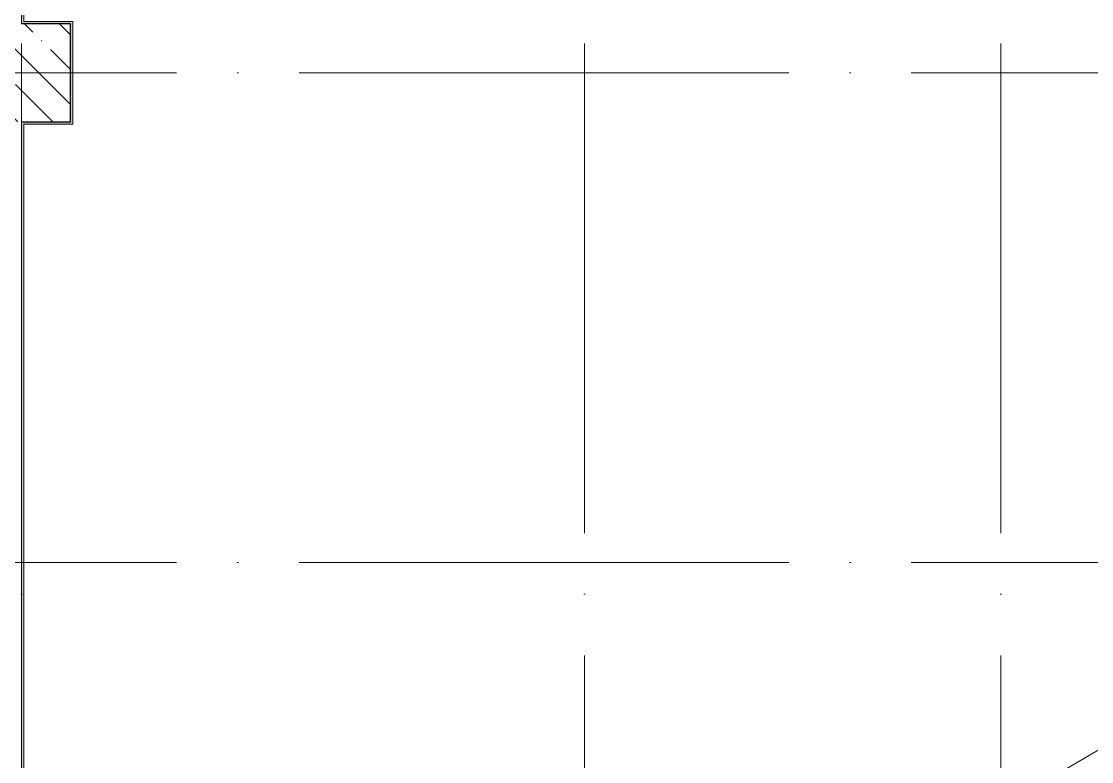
# Model space of a CAD drawing. Header units: millimetres. Extents: x 97 to 215964, y -4577 to 60645.
# Drawn here: x 136598 to 140968, y 42711 to 45735 of the extents above; entities that cross this region are included whole.
import ezdxf

# ---------------------------------------------------------------- set-up
doc = ezdxf.new("R2010")
doc.units = ezdxf.units.MM
doc.linetypes.add('ADSK_Линия сетки', pattern=[2500, 2000, -250, 0, -250])
doc.linetypes.add('ADSK_Снесено', pattern=[450, 300, -150])
for name, color, linetype, lineweight in [('A-DETL-DEMO-OTLN', 6, 'ADSK_Снесено', 9), ('A-WALL-____-MCUT', 113, 'Continuous', 9), ('A-WALL-____-PATT', 111, 'Continuous', 9), ('A-WALL-FNSH-MCUT', 113, 'Continuous', 9), ('S-COLS-____-MCUT', 52, 'Continuous', 9), ('S-COLS-____-OTLN', 52, 'Continuous', 9), ('S-GRID-____-OTLN', 1, 'Continuous', 9)]:
    doc.layers.add(name, color=color, linetype=linetype, lineweight=lineweight)

# ---------------------------------------------------------------- blocks, each defined once
blk = doc.blocks.new('0083_СОШ675_АР_R22_rvt-1-О_АИ_ПП_8_400_Целиком')
at = {"layer": 'S-COLS-____-OTLN', "lineweight": 5}
h = blk.add_hatch(dxfattribs=at)
h.set_pattern_fill('FP_8', color=256, style=0, pattern_type=2)
h.set_pattern_definition([(135, (0, 0), (-142.5612, -142.5612), []), (135, (142.56, 0), (-142.5612, -142.5612), [252.016, -50.403, 3.353, -47.05])])
h.paths.add_polyline_path([(77600, 45325), (78000, 45325), (78000, 45725), (77600, 45725), (77600, 45556.8)])
at = {"layer": 'A-WALL-FNSH-MCUT', "color": 90}
for p, q in [((77800, 45725), (78000, 45725)), ((78000, 45725), (78000, 45325)), ((78010, 45325), (78010, 45735)), ((77810, 45325), (77800, 45325)), ((77800, 45325), (77800, 40185)), ((78000, 45325), (77810, 45325)), ((78010, 45315), (78010, 45325)), ((77810, 40185), (77810, 45315)), ((77810, 45315), (78010, 45315))]:
    blk.add_line(p, q, dxfattribs=at)
at = {"layer": 'S-COLS-____-MCUT', "color": 130, "lineweight": 25}
for p, q in [((78000, 45725), (77800, 45725)), ((78000, 45325), (78000, 45725)), ((77800, 45325), (78000, 45325))]:
    blk.add_line(p, q, dxfattribs=at)

msp = doc.modelspace()

# ---------------------------------------------------------------- hatches: boundary and pattern name
at = {"layer": 'A-WALL-____-PATT'}
for points in [[(136597.887824, 45734.999414), (136607.887824, 45734.999414), (136607.887824, 51474.999414), (136597.887824, 51474.999414), (136597.887824, 46045.333588)], [(136797.887824, 45724.999414), (136797.887824, 45734.999414), (136597.887824, 45734.999414), (136597.887824, 45724.999414)], [(136797.887824, 45324.999414), (136807.887824, 45324.999414), (136807.887824, 45734.999414), (136797.887824, 45734.999414), (136797.887824, 45556.818165)], [(136597.887824, 40184.999414), (136607.887824, 40184.999414), (136607.887824, 45324.999414), (136597.887824, 45324.999414), (136597.887824, 41160.179355)], [(136607.887824, 45314.999414), (136807.887824, 45314.999414), (136807.887824, 45324.999414), (136607.887824, 45324.999414)]]:
    msp.add_hatch(color=7, dxfattribs=at).paths.add_polyline_path(points)

# ---------------------------------------------------------------- linework, layer by layer
at = {"layer": 'A-DETL-DEMO-OTLN'}
msp.add_line((167487.865903, 58319.113923), (136614.912617, 40185), dxfattribs=at)
at = {"layer": 'A-WALL-____-MCUT', "color": 7}
for p, q in [((136597.887824, 51474.999414), (136597.887824, 45724.999414)), ((136607.887824, 45734.999414), (136607.887824, 51464.999414)), ((136597.887824, 45724.999414), (136797.887824, 45724.999414)), ((136807.887824, 45734.999414), (136607.887824, 45734.999414)), ((136797.887824, 45724.999414), (136797.887824, 45324.999414)), ((136807.887824, 45314.999414), (136807.887824, 45734.999414)), ((136597.887824, 45324.999414), (136597.887824, 40174.999414)), ((136797.887824, 45324.999414), (136597.887824, 45324.999414)), ((136607.887824, 40184.999414), (136607.887824, 45314.999414)), ((136607.887824, 45314.999414), (136807.887824, 45314.999414))]:
    msp.add_line(p, q, dxfattribs=at)
at = {"layer": 'S-GRID-____-OTLN', "linetype": 'ADSK_Линия сетки'}
for p, q in [((136597.887824, 60644.999414), (136597.887824, -3758.83936)), ((138897.887824, 60644.999414), (138897.887824, -3572.657751)), ((140597.887824, 60644.999414), (140597.887824, -3572.657751)), ((55228.336609, 45525.000586), (215146.441901, 45525.000586)), ((55228.336609, 43525.000586), (215146.441901, 43525.000586))]:
    msp.add_line(p, q, dxfattribs=at)

# ---------------------------------------------------------------- block references
at = {"color": 250, "lineweight": 5}
msp.add_blockref('0083_СОШ675_АР_R22_rvt-1-О_АИ_ПП_8_400_Целиком', (58797.887824, 0), dxfattribs=at)

doc.saveas('drawing.dxf')
